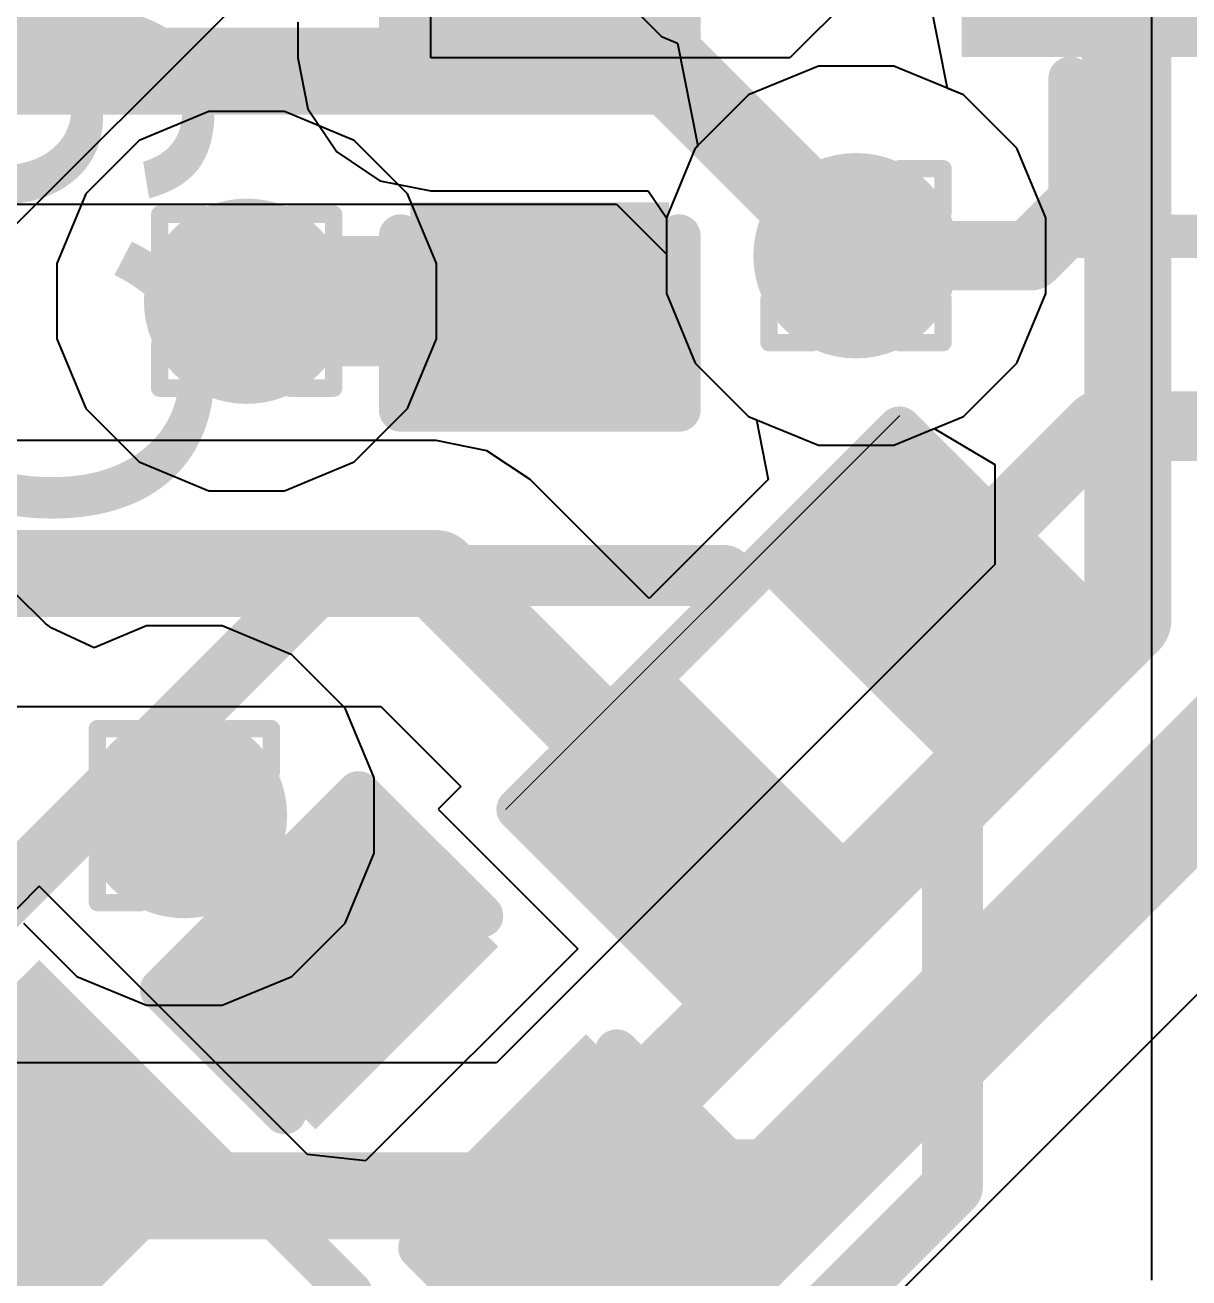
# Model space of a CAD drawing. Header units: inches. Extents: x -11 to 5379, y 0 to 5429.
# Drawn here: x 194.62 to 198.019, y 33.313 to 36.974 of the extents above; entities that cross this region are included whole.
import ezdxf

# ---------------------------------------------------------------- set-up
doc = ezdxf.new("R2010")
doc.units = ezdxf.units.IN
for name, color, linetype in [('Bottom Layer', 5, 'Continuous'), ('Drill Drawing', 1, 'Continuous'), ('GND', 16, 'Continuous'), ('PWR', 76, 'Continuous'), ('Top Layer', 1, 'Continuous'), ('Top Overlay', 2, 'Continuous'), ('Top Paste', 8, 'Continuous'), ('Top Solder', 216, 'Continuous'), ('Via Holes', 16, 'Continuous')]:
    doc.layers.add(name, color=color, linetype=linetype)
doc.styles.add('Arial', font='', dxfattribs={"height": 0.2})
doc.styles.get('Arial').set_extended_font_data('Arial')

# ---------------------------------------------------------------- blocks, each defined once
blk = doc.blocks.new('C___0402_9')
at = {"layer": 'Top Layer'}
for points in [[(-0.6985, -0.3175), (-0.6985, 0.3175), (-0.2412999999999999, 0.3175), (-0.2413, -0.3175)], [(0.2412999999999999, -0.3175), (0.2413, 0.3175), (0.6985, 0.3175), (0.6985, -0.3175)]]:
    blk.add_hatch(color=1, dxfattribs=at).paths.add_polyline_path(points)
at = {"layer": 'Top Paste'}
for points in [[(-0.6985, -0.3175), (-0.6985, 0.3175), (-0.2412999999999999, 0.3175), (-0.2413, -0.3175)], [(0.2412999999999999, -0.3175), (0.2413, 0.3175), (0.6985, 0.3175), (0.6985, -0.3175)]]:
    blk.add_hatch(color=8, dxfattribs=at).paths.add_polyline_path(points)
at = {"layer": 'Top Solder'}
for points in [[(-0.7584998799999999, -0.37749988), (-0.7584998799999999, 0.37749988), (-0.18130012, 0.37749988), (-0.18130012, -0.37749988)], [(0.18130012, -0.37749988), (0.18130012, 0.37749988), (0.7584998799999999, 0.37749988), (0.7584998799999999, -0.37749988)]]:
    blk.add_hatch(color=216, dxfattribs=at).paths.add_polyline_path(points)
at = {"layer": 'Top Overlay'}
for points in [[(-0.2794, 0.4064, 0.127, 0.127, 0), (-0.7874, 0.4064, 0.127, 0.127, 0)], [(-0.7874, 0.4064, 0.127, 0.127, 0), (-0.7874, -0.4064, 0.127, 0.127, 0)], [(0.7874, 0.4064, 0.127, 0.127, 0), (0.2794, 0.4064, 0.127, 0.127, 0)], [(0.7874, 0.4064, 0.127, 0.127, 0), (0.7874, -0.4064, 0.127, 0.127, 0)], [(-0.2794, -0.4064, 0.127, 0.127, 0), (-0.7874, -0.4064, 0.127, 0.127, 0)], [(0.7874, -0.4064, 0.127, 0.127, 0), (0.2794, -0.4064, 0.127, 0.127, 0)]]:
    blk.add_lwpolyline(points, format="xyseb", dxfattribs=at)
for points in [[(-0.8191499999999999, 0.4064, 0.0635, 0.0635, 1), (-0.7556499999999999, 0.4064, 0.0635, 0.0635, 1)], [(-0.8191499999999999, 0.4064, 0.0635, 0.0635, 1), (-0.7556499999999999, 0.4064, 0.0635, 0.0635, 1)], [(-0.31115, 0.4064, 0.0635, 0.0635, 1), (-0.24765, 0.4064, 0.0635, 0.0635, 1)], [(0.24765, 0.4064, 0.0635, 0.0635, 1), (0.31115, 0.4064, 0.0635, 0.0635, 1)], [(0.7556499999999999, 0.4064, 0.0635, 0.0635, 1), (0.8191499999999999, 0.4064, 0.0635, 0.0635, 1)], [(0.7556499999999999, 0.4064, 0.0635, 0.0635, 1), (0.8191499999999999, 0.4064, 0.0635, 0.0635, 1)], [(-0.8191499999999999, -0.4064, 0.0635, 0.0635, 1), (-0.7556499999999999, -0.4064, 0.0635, 0.0635, 1)], [(-0.8191499999999999, -0.4064, 0.0635, 0.0635, 1), (-0.7556499999999999, -0.4064, 0.0635, 0.0635, 1)], [(-0.31115, -0.4064, 0.0635, 0.0635, 1), (-0.24765, -0.4064, 0.0635, 0.0635, 1)], [(0.24765, -0.4064, 0.0635, 0.0635, 1), (0.31115, -0.4064, 0.0635, 0.0635, 1)], [(0.7556499999999999, -0.4064, 0.0635, 0.0635, 1), (0.8191499999999999, -0.4064, 0.0635, 0.0635, 1)], [(0.7556499999999999, -0.4064, 0.0635, 0.0635, 1), (0.8191499999999999, -0.4064, 0.0635, 0.0635, 1)]]:
    blk.add_lwpolyline(points, format="xyseb", close=True, dxfattribs=at)
blk = doc.blocks.new('QFN_64_EP_9_9__155')
at = {"layer": 'Top Solder'}
blk.add_hatch(color=216, dxfattribs=at).paths.add_polyline_path([(3.94840079, 3.97659987), (4.85160193, 3.97659987), (4.85160193, 3.52340037), (3.94840079, 3.52340037)])
at = {"layer": 'Top Overlay'}
for points in [[(4.535002359999999, 4.50000116, 0.127, 0.127, 0), (4.0736012, 4.50000116, 0.127, 0.127, 0)], [(4.535002359999999, 4.50000116, 0.127, 0.127, 0), (4.535002359999999, 4.0386, 0.127, 0.127, 0)]]:
    blk.add_lwpolyline(points, format="xyseb", dxfattribs=at)
for points in [[(4.503252359999999, 4.50000116, 0.0635, 0.0635, 1), (4.56675236, 4.50000116, 0.0635, 0.0635, 1)], [(4.503252359999999, 4.50000116, 0.0635, 0.0635, 1), (4.56675236, 4.50000116, 0.0635, 0.0635, 1)], [(4.503252359999999, 4.0386, 0.0635, 0.0635, 1), (4.56675236, 4.0386, 0.0635, 0.0635, 1)]]:
    blk.add_lwpolyline(points, format="xyseb", close=True, dxfattribs=at)
blk = doc.blocks.new('R___0402_254')
at = {"layer": 'Top Layer'}
for points in [[(-0.6985, -0.3175), (-0.6985, 0.3175), (-0.2412999999999999, 0.3175), (-0.2413, -0.3175)], [(0.2412999999999999, -0.3175), (0.2413, 0.3175), (0.6985, 0.3175), (0.6985, -0.3175)]]:
    blk.add_hatch(color=1, dxfattribs=at).paths.add_polyline_path(points)
at = {"layer": 'Top Paste'}
for points in [[(-0.6985, -0.3175), (-0.6985, 0.3175), (-0.2412999999999999, 0.3175), (-0.2413, -0.3175)], [(0.2412999999999999, -0.3175), (0.2413, 0.3175), (0.6985, 0.3175), (0.6985, -0.3175)]]:
    blk.add_hatch(color=8, dxfattribs=at).paths.add_polyline_path(points)
at = {"layer": 'Top Solder'}
for points in [[(-0.75350116, -0.37250116), (-0.75350116, 0.37250116), (-0.1862988399999999, 0.37250116), (-0.18629884, -0.37250116)], [(0.1862988399999999, -0.37250116), (0.18629884, 0.37250116), (0.75350116, 0.37250116), (0.75350116, -0.37250116)]]:
    blk.add_hatch(color=216, dxfattribs=at).paths.add_polyline_path(points)
at = {"layer": 'Top Overlay'}
for points in [[(-0.7874, -0.4064, 0.127, 0.127, 0), (-0.7874, 0.4064, 0.127, 0.127, 0)], [(0.7874, 0.4064, 0.127, 0.127, 0), (-0.7874, 0.4064, 0.127, 0.127, 0)], [(0.7874, -0.4064, 0.127, 0.127, 0), (0.7874, 0.4064, 0.127, 0.127, 0)], [(0.7874, -0.4064, 0.127, 0.127, 0), (-0.7874, -0.4064, 0.127, 0.127, 0)], [(0.8128, -0.4318, 0.0032258, 0.0032258, 0), (-0.8128, -0.4318, 0.0032258, 0.0032258, 0)]]:
    blk.add_lwpolyline(points, format="xyseb", dxfattribs=at)
for points in [[(-0.8191499999999999, 0.4064, 0.0635, 0.0635, 1), (-0.7556499999999999, 0.4064, 0.0635, 0.0635, 1)], [(-0.8191499999999999, 0.4064, 0.0635, 0.0635, 1), (-0.7556499999999999, 0.4064, 0.0635, 0.0635, 1)], [(0.7556499999999999, 0.4064, 0.0635, 0.0635, 1), (0.8191499999999999, 0.4064, 0.0635, 0.0635, 1)], [(0.7556499999999999, 0.4064, 0.0635, 0.0635, 1), (0.8191499999999999, 0.4064, 0.0635, 0.0635, 1)], [(-0.8191499999999999, -0.4064, 0.0635, 0.0635, 1), (-0.7556499999999999, -0.4064, 0.0635, 0.0635, 1)], [(-0.8191499999999999, -0.4064, 0.0635, 0.0635, 1), (-0.7556499999999999, -0.4064, 0.0635, 0.0635, 1)], [(0.7556499999999999, -0.4064, 0.0635, 0.0635, 1), (0.8191499999999999, -0.4064, 0.0635, 0.0635, 1)], [(0.7556499999999999, -0.4064, 0.0635, 0.0635, 1), (0.8191499999999999, -0.4064, 0.0635, 0.0635, 1)], [(-0.81360518, -0.4318, 0.0016129, 0.0016129, 1), (-0.8119948199999999, -0.4318, 0.0016129, 0.0016129, 1)], [(0.8119948199999999, -0.4318, 0.0016129, 0.0016129, 1), (0.81360518, -0.4318, 0.0016129, 0.0016129, 1)]]:
    blk.add_lwpolyline(points, format="xyseb", close=True, dxfattribs=at)
blk = doc.blocks.new('IND_0603__1608_M_______526')
at = {"layer": 'Top Layer'}
for points in [[(-1.00000054, 0.4000004699999999), (-0.40000174, 0.4000004699999999), (-0.40000174, -0.4000004699999999), (-1.00000054, -0.4000004699999999)], [(0.40000174, 0.4000004699999999), (1.00000054, 0.4000004699999999), (1.00000054, -0.4000004699999999), (0.40000174, -0.4000004699999999)]]:
    blk.add_hatch(color=1, dxfattribs=at).paths.add_polyline_path(points)
at = {"layer": 'Top Paste'}
for points in [[(-1.00000054, 0.4000004699999999), (-0.40000174, 0.4000004699999999), (-0.40000174, -0.4000004699999999), (-1.00000054, -0.4000004699999999)], [(0.40000174, 0.4000004699999999), (1.00000054, 0.4000004699999999), (1.00000054, -0.4000004699999999), (0.40000174, -0.4000004699999999)]]:
    blk.add_hatch(color=8, dxfattribs=at).paths.add_polyline_path(points)
at = {"layer": 'Top Solder'}
for points in [[(-1.10160054, 0.50160047), (-0.29840174, 0.50160047), (-0.29840174, -0.50160047), (-1.10160054, -0.50160047)], [(0.29840174, 0.50160047), (1.10160054, 0.50160047), (1.10160054, -0.50160047), (0.29840174, -0.50160047)]]:
    blk.add_hatch(color=216, dxfattribs=at).paths.add_polyline_path(points)
at = {"layer": 'Top Overlay'}
for points in [[(-0.2032, 0.4571999999999999, 0.127, 0.127, 0), (0.2286, 0.4571999999999999, 0.127, 0.127, 0)], [(-0.2032, -0.4571999999999999, 0.127, 0.127, 0), (0.2286, -0.4571999999999999, 0.127, 0.127, 0)]]:
    blk.add_lwpolyline(points, format="xyseb", dxfattribs=at)
for points in [[(-0.23495, 0.4571999999999999, 0.0635, 0.0635, 1), (-0.17145, 0.4571999999999999, 0.0635, 0.0635, 1)], [(0.19685, 0.4571999999999999, 0.0635, 0.0635, 1), (0.26035, 0.4571999999999999, 0.0635, 0.0635, 1)], [(-0.23495, -0.4571999999999999, 0.0635, 0.0635, 1), (-0.17145, -0.4571999999999999, 0.0635, 0.0635, 1)], [(0.19685, -0.4571999999999999, 0.0635, 0.0635, 1), (0.26035, -0.4571999999999999, 0.0635, 0.0635, 1)]]:
    blk.add_lwpolyline(points, format="xyseb", close=True, dxfattribs=at)
blk = doc.blocks.new('C___0402_635')
at = {"layer": 'Top Layer'}
for points in [[(-0.6985, -0.3175), (-0.6985, 0.3174999999999999), (-0.2413000000000001, 0.3175), (-0.2412999999999999, -0.3174999999999999)], [(0.2413000000000001, -0.3175), (0.2412999999999999, 0.3174999999999999), (0.6985, 0.3175), (0.6985, -0.3174999999999999)]]:
    blk.add_hatch(color=1, dxfattribs=at).paths.add_polyline_path(points)
at = {"layer": 'Top Paste'}
for points in [[(-0.6985, -0.3175), (-0.6985, 0.3174999999999999), (-0.2413000000000001, 0.3175), (-0.2412999999999999, -0.3174999999999999)], [(0.2413000000000001, -0.3175), (0.2412999999999999, 0.3174999999999999), (0.6985, 0.3175), (0.6985, -0.3174999999999999)]]:
    blk.add_hatch(color=8, dxfattribs=at).paths.add_polyline_path(points)
at = {"layer": 'Top Solder'}
for points in [[(-0.7584998799999999, -0.3774998800000001), (-0.7584998799999999, 0.3774998799999999), (-0.1813001200000001, 0.3774998800000001), (-0.1813001199999999, -0.3774998799999999)], [(0.1813001200000001, -0.3774998800000001), (0.1813001199999999, 0.3774998799999999), (0.7584998799999999, 0.3774998800000001), (0.7584998799999999, -0.3774998799999999)]]:
    blk.add_hatch(color=216, dxfattribs=at).paths.add_polyline_path(points)
at = {"layer": 'Top Overlay'}
for points in [[(-0.7874, -0.4064, 0.127, 0.127, 0), (-0.7874, 0.4064, 0.127, 0.127, 0)], [(-0.2794, 0.4064, 0.127, 0.127, 0), (-0.7874, 0.4064, 0.127, 0.127, 0)], [(0.7874, 0.4064, 0.127, 0.127, 0), (0.2794, 0.4064, 0.127, 0.127, 0)], [(0.7874, -0.4064, 0.127, 0.127, 0), (0.7874, 0.4064, 0.127, 0.127, 0)], [(-0.2794, -0.4064, 0.127, 0.127, 0), (-0.7874, -0.4064, 0.127, 0.127, 0)], [(0.7874, -0.4064, 0.127, 0.127, 0), (0.2794, -0.4064, 0.127, 0.127, 0)]]:
    blk.add_lwpolyline(points, format="xyseb", dxfattribs=at)
for points in [[(-0.8191499999999999, 0.4064, 0.0635, 0.0635, 1), (-0.7556499999999999, 0.4064, 0.0635, 0.0635, 1)], [(-0.8191499999999999, 0.4064, 0.0635, 0.0635, 1), (-0.7556499999999999, 0.4064, 0.0635, 0.0635, 1)], [(-0.31115, 0.4064, 0.0635, 0.0635, 1), (-0.24765, 0.4064, 0.0635, 0.0635, 1)], [(0.24765, 0.4064, 0.0635, 0.0635, 1), (0.31115, 0.4064, 0.0635, 0.0635, 1)], [(0.7556499999999999, 0.4064, 0.0635, 0.0635, 1), (0.8191499999999999, 0.4064, 0.0635, 0.0635, 1)], [(0.7556499999999999, 0.4064, 0.0635, 0.0635, 1), (0.8191499999999999, 0.4064, 0.0635, 0.0635, 1)], [(-0.8191499999999999, -0.4064, 0.0635, 0.0635, 1), (-0.7556499999999999, -0.4064, 0.0635, 0.0635, 1)], [(-0.8191499999999999, -0.4064, 0.0635, 0.0635, 1), (-0.7556499999999999, -0.4064, 0.0635, 0.0635, 1)], [(-0.31115, -0.4064, 0.0635, 0.0635, 1), (-0.24765, -0.4064, 0.0635, 0.0635, 1)], [(0.24765, -0.4064, 0.0635, 0.0635, 1), (0.31115, -0.4064, 0.0635, 0.0635, 1)], [(0.7556499999999999, -0.4064, 0.0635, 0.0635, 1), (0.8191499999999999, -0.4064, 0.0635, 0.0635, 1)], [(0.7556499999999999, -0.4064, 0.0635, 0.0635, 1), (0.8191499999999999, -0.4064, 0.0635, 0.0635, 1)]]:
    blk.add_lwpolyline(points, format="xyseb", close=True, dxfattribs=at)

msp = doc.modelspace()

# ---------------------------------------------------------------- hatches: boundary and pattern name
at = {"layer": 'Bottom Layer'}
h = msp.add_hatch(color=5, dxfattribs=at)
edge = h.paths.add_edge_path()
edge.add_arc((197.04652996, 36.30022966), 0.2999994, 0, 360)
h = msp.add_hatch(color=5, dxfattribs=at)
edge = h.paths.add_edge_path()
edge.add_arc((195.2667799, 36.16716667999999), 0.2999994, 0, 360)
h = msp.add_hatch(color=5, dxfattribs=at)
edge = h.paths.add_edge_path()
edge.add_arc((195.0848651, 34.66435536), 0.2999994, 0, 360)
at = {"layer": 'GND'}
h = msp.add_hatch(color=16, dxfattribs=at)
edge = h.paths.add_edge_path()
edge.add_arc((197.04652996, 36.30022966), 0.2999994, 0, 360)
h = msp.add_hatch(color=16, dxfattribs=at)
edge = h.paths.add_edge_path()
edge.add_arc((195.2667799, 36.16716667999999), 0.2999994, 0, 360)
h = msp.add_hatch(color=16, dxfattribs=at)
edge = h.paths.add_edge_path()
edge.add_arc((195.0848651, 34.66435536), 0.2999994, 0, 360)
at = {"layer": 'PWR'}
h = msp.add_hatch(color=76, dxfattribs=at)
edge = h.paths.add_edge_path()
edge.add_arc((197.04652996, 36.30022966), 0.2999994, 0, 360)
h = msp.add_hatch(color=76, dxfattribs=at)
edge = h.paths.add_edge_path()
edge.add_arc((195.2667799, 36.16716667999999), 0.2999994, 0, 360)
h = msp.add_hatch(color=76, dxfattribs=at)
edge = h.paths.add_edge_path()
edge.add_arc((195.0848651, 34.66435536), 0.2999994, 0, 360)
at = {"layer": 'Top Layer'}
h = msp.add_hatch(color=1, dxfattribs=at)
edge = h.paths.add_edge_path()
edge.add_arc((197.04652996, 36.30022966), 0.2999994, 0, 360)
h = msp.add_hatch(color=1, dxfattribs=at)
edge = h.paths.add_edge_path()
edge.add_arc((195.2667799, 36.16716667999999), 0.2999994, 0, 360)
h = msp.add_hatch(color=1, dxfattribs=at)
edge = h.paths.add_edge_path()
edge.add_arc((195.0848651, 34.66435536), 0.2999994, 0, 360)
at = {"layer": 'Via Holes'}
h = msp.add_hatch(color=7, dxfattribs=at)
edge = h.paths.add_edge_path()
edge.add_arc((197.04652996, 36.30022966), 0.1499997, 0, 360)
h = msp.add_hatch(color=7, dxfattribs=at)
edge = h.paths.add_edge_path()
edge.add_arc((195.2667799, 36.16716667999999), 0.1499997, 0, 360)
h = msp.add_hatch(color=7, dxfattribs=at)
edge = h.paths.add_edge_path()
edge.add_arc((195.0848651, 34.66435536), 0.1499997, 0, 360)

# ---------------------------------------------------------------- linework, layer by layer
at = {"layer": 'Bottom Layer'}
for p, q in [((188.9902113, 36.4508288), (196.3465593, 36.4508288)), ((196.3465593, 36.4508288), (196.49253056, 36.30485754)), ((196.49253056, 36.30485754), (196.49253056, 36.19003176)), ((196.49253056, 36.19003176), (196.57687126, 35.9864152)), ((196.57687126, 35.9864152), (196.7327155, 35.83057096)), ((196.7327155, 35.83057096), (196.93633206, 35.74623026)), ((197.15672786, 35.74623026), (197.2743324, 35.79494492)), ((197.2743324, 35.79494492), (197.45213494, 35.69005308)), ((196.93633206, 35.74623026), (197.15672786, 35.74623026)), ((197.45213494, 35.69005308), (197.45213494, 35.39759239999999)), ((197.45213494, 35.39759239999999), (195.9964076, 33.94186506)), ((196.6646054, 32.76371654), (198.75217044, 34.85128158)), ((195.9964076, 33.94186506), (176.34184696, 33.94186506))]:
    msp.add_line(p, q, dxfattribs=at)
for points in [[(197.8406, 35.23668594, 0.254, 0.254, 0), (197.8406, 43.81374015999999, 0.254, 0.254, 0)], [(187.33429386, 36.83929386, 0.254, 0.254, 0), (196.50746576, 36.83929386, 0.254, 0.254, 0)], [(196.50746576, 36.83929386, 0.254, 0.254, 0), (197.04652996, 36.30022966, 0.254, 0.254, 0)], [(196.15731406, 33.5534, 0.254, 0.254, 0), (197.8406, 35.23668594, 0.254, 0.254, 0)], [(196.38991964, 33.0384023, 0.254, 0.254, 0), (198.47748468, 35.12596734, 0.254, 0.254, 0)], [(176.0074585, 33.5534, 0.254, 0.254, 0), (196.15731406, 33.5534, 0.254, 0.254, 0)]]:
    msp.add_lwpolyline(points, format="xyseb", dxfattribs=at)
for points in [[(196.44396576, 36.83929386, 0.127, 0.127, 1), (196.57096576, 36.83929386, 0.127, 0.127, 1)], [(196.44396576, 36.83929386, 0.127, 0.127, 1), (196.57096576, 36.83929386, 0.127, 0.127, 1)], [(196.98302996, 36.30022966, 0.127, 0.127, 1), (197.11002996, 36.30022966, 0.127, 0.127, 1)], [(197.7771, 35.23668594, 0.127, 0.127, 1), (197.9041, 35.23668594, 0.127, 0.127, 1)], [(197.7771, 35.23668594, 0.127, 0.127, 1), (197.9041, 35.23668594, 0.127, 0.127, 1)], [(196.09381406, 33.5534, 0.127, 0.127, 1), (196.22081406, 33.5534, 0.127, 0.127, 1)], [(196.09381406, 33.5534, 0.127, 0.127, 1), (196.22081406, 33.5534, 0.127, 0.127, 1)]]:
    msp.add_lwpolyline(points, format="xyseb", close=True, dxfattribs=at)
at = {"layer": 'Drill Drawing'}
for points in [[(196.79252996, 36.42722966, 0.0508, 0.0508, 0), (196.79252996, 36.55422966, 0.0508, 0.0508, 0)], [(196.79252996, 36.55422966, 0.0508, 0.0508, 0), (196.91952996, 36.55422966, 0.0508, 0.0508, 0)], [(196.91952996, 36.55422966, 0.0508, 0.0508, 0), (197.04652996, 36.42722966, 0.0508, 0.0508, 0)], [(197.04652996, 36.42722966, 0.0508, 0.0508, 0), (197.17352996, 36.55422966, 0.0508, 0.0508, 0)], [(197.17352996, 36.55422966, 0.0508, 0.0508, 0), (197.30052996, 36.55422966, 0.0508, 0.0508, 0)], [(197.30052996, 36.42722966, 0.0508, 0.0508, 0), (197.30052996, 36.55422966, 0.0508, 0.0508, 0)], [(195.0127799, 36.29416668, 0.0508, 0.0508, 0), (195.0127799, 36.42116668, 0.0508, 0.0508, 0)], [(195.0127799, 36.42116668, 0.0508, 0.0508, 0), (195.1397799, 36.42116668, 0.0508, 0.0508, 0)], [(195.1397799, 36.42116668, 0.0508, 0.0508, 0), (195.2667799, 36.29416668, 0.0508, 0.0508, 0)], [(195.2667799, 36.29416668, 0.0508, 0.0508, 0), (195.3937799, 36.42116668, 0.0508, 0.0508, 0)], [(195.3937799, 36.42116668, 0.0508, 0.0508, 0), (195.5207799, 36.42116668, 0.0508, 0.0508, 0)], [(195.5207799, 36.29416668, 0.0508, 0.0508, 0), (195.5207799, 36.42116668, 0.0508, 0.0508, 0)], [(196.79252996, 36.42722966, 0.0508, 0.0508, 0), (196.91952996, 36.30022966, 0.0508, 0.0508, 0)], [(197.17352996, 36.30022966, 0.0508, 0.0508, 0), (197.30052996, 36.42722966, 0.0508, 0.0508, 0)], [(195.0127799, 36.29416668, 0.0508, 0.0508, 0), (195.1397799, 36.16716667999999, 0.0508, 0.0508, 0)], [(195.3937799, 36.16716667999999, 0.0508, 0.0508, 0), (195.5207799, 36.29416668, 0.0508, 0.0508, 0)], [(196.79252996, 36.17322966, 0.0508, 0.0508, 0), (196.91952996, 36.30022966, 0.0508, 0.0508, 0)], [(197.17352996, 36.30022966, 0.0508, 0.0508, 0), (197.30052996, 36.17322966, 0.0508, 0.0508, 0)], [(195.0127799, 36.04016668, 0.0508, 0.0508, 0), (195.1397799, 36.16716667999999, 0.0508, 0.0508, 0)], [(195.3937799, 36.16716667999999, 0.0508, 0.0508, 0), (195.5207799, 36.04016668, 0.0508, 0.0508, 0)], [(196.79252996, 36.04622965999999, 0.0508, 0.0508, 0), (196.79252996, 36.17322966, 0.0508, 0.0508, 0)], [(196.91952996, 36.04622965999999, 0.0508, 0.0508, 0), (197.04652996, 36.17322966, 0.0508, 0.0508, 0)], [(197.04652996, 36.17322966, 0.0508, 0.0508, 0), (197.17352996, 36.04622965999999, 0.0508, 0.0508, 0)], [(197.30052996, 36.04622965999999, 0.0508, 0.0508, 0), (197.30052996, 36.17322966, 0.0508, 0.0508, 0)], [(195.0127799, 35.91316668, 0.0508, 0.0508, 0), (195.0127799, 36.04016668, 0.0508, 0.0508, 0)], [(195.1397799, 35.91316668, 0.0508, 0.0508, 0), (195.2667799, 36.04016668, 0.0508, 0.0508, 0)], [(195.2667799, 36.04016668, 0.0508, 0.0508, 0), (195.3937799, 35.91316668, 0.0508, 0.0508, 0)], [(195.5207799, 35.91316668, 0.0508, 0.0508, 0), (195.5207799, 36.04016668, 0.0508, 0.0508, 0)], [(196.79252996, 36.04622965999999, 0.0508, 0.0508, 0), (196.91952996, 36.04622965999999, 0.0508, 0.0508, 0)], [(197.17352996, 36.04622965999999, 0.0508, 0.0508, 0), (197.30052996, 36.04622965999999, 0.0508, 0.0508, 0)], [(195.0127799, 35.91316668, 0.0508, 0.0508, 0), (195.1397799, 35.91316668, 0.0508, 0.0508, 0)], [(195.3937799, 35.91316668, 0.0508, 0.0508, 0), (195.5207799, 35.91316668, 0.0508, 0.0508, 0)], [(194.8308651, 34.79135536, 0.0508, 0.0508, 0), (194.8308651, 34.91835536, 0.0508, 0.0508, 0)], [(194.8308651, 34.91835536, 0.0508, 0.0508, 0), (194.9578651, 34.91835536, 0.0508, 0.0508, 0)], [(194.9578651, 34.91835536, 0.0508, 0.0508, 0), (195.0848651, 34.79135536, 0.0508, 0.0508, 0)], [(195.0848651, 34.79135536, 0.0508, 0.0508, 0), (195.2118651, 34.91835536, 0.0508, 0.0508, 0)], [(195.2118651, 34.91835536, 0.0508, 0.0508, 0), (195.3388651, 34.91835536, 0.0508, 0.0508, 0)], [(195.3388651, 34.79135536, 0.0508, 0.0508, 0), (195.3388651, 34.91835536, 0.0508, 0.0508, 0)], [(194.8308651, 34.79135536, 0.0508, 0.0508, 0), (194.9578651, 34.66435536, 0.0508, 0.0508, 0)], [(195.2118651, 34.66435536, 0.0508, 0.0508, 0), (195.3388651, 34.79135536, 0.0508, 0.0508, 0)], [(194.8308651, 34.53735535999999, 0.0508, 0.0508, 0), (194.9578651, 34.66435536, 0.0508, 0.0508, 0)], [(195.2118651, 34.66435536, 0.0508, 0.0508, 0), (195.3388651, 34.53735535999999, 0.0508, 0.0508, 0)], [(194.8308651, 34.41035536, 0.0508, 0.0508, 0), (194.8308651, 34.53735535999999, 0.0508, 0.0508, 0)], [(194.9578651, 34.41035536, 0.0508, 0.0508, 0), (195.0848651, 34.53735535999999, 0.0508, 0.0508, 0)], [(195.0848651, 34.53735535999999, 0.0508, 0.0508, 0), (195.2118651, 34.41035536, 0.0508, 0.0508, 0)], [(195.3388651, 34.41035536, 0.0508, 0.0508, 0), (195.3388651, 34.53735535999999, 0.0508, 0.0508, 0)], [(194.8308651, 34.41035536, 0.0508, 0.0508, 0), (194.9578651, 34.41035536, 0.0508, 0.0508, 0)], [(195.2118651, 34.41035536, 0.0508, 0.0508, 0), (195.3388651, 34.41035536, 0.0508, 0.0508, 0)]]:
    msp.add_lwpolyline(points, format="xyseb", dxfattribs=at)
for points in [[(196.77982996, 36.55422966, 0.0254, 0.0254, 1), (196.80522996, 36.55422966, 0.0254, 0.0254, 1)], [(196.77982996, 36.55422966, 0.0254, 0.0254, 1), (196.80522996, 36.55422966, 0.0254, 0.0254, 1)], [(196.90682996, 36.55422966, 0.0254, 0.0254, 1), (196.93222996, 36.55422966, 0.0254, 0.0254, 1)], [(196.90682996, 36.55422966, 0.0254, 0.0254, 1), (196.93222996, 36.55422966, 0.0254, 0.0254, 1)], [(197.16082996, 36.55422966, 0.0254, 0.0254, 1), (197.18622996, 36.55422966, 0.0254, 0.0254, 1)], [(197.16082996, 36.55422966, 0.0254, 0.0254, 1), (197.18622996, 36.55422966, 0.0254, 0.0254, 1)], [(197.28782996, 36.55422966, 0.0254, 0.0254, 1), (197.31322996, 36.55422966, 0.0254, 0.0254, 1)], [(197.28782996, 36.55422966, 0.0254, 0.0254, 1), (197.31322996, 36.55422966, 0.0254, 0.0254, 1)], [(195.0000799, 36.42116668, 0.0254, 0.0254, 1), (195.0254799, 36.42116668, 0.0254, 0.0254, 1)], [(195.0000799, 36.42116668, 0.0254, 0.0254, 1), (195.0254799, 36.42116668, 0.0254, 0.0254, 1)], [(195.1270799, 36.42116668, 0.0254, 0.0254, 1), (195.1524799, 36.42116668, 0.0254, 0.0254, 1)], [(195.1270799, 36.42116668, 0.0254, 0.0254, 1), (195.1524799, 36.42116668, 0.0254, 0.0254, 1)], [(195.3810799, 36.42116668, 0.0254, 0.0254, 1), (195.4064799, 36.42116668, 0.0254, 0.0254, 1)], [(195.3810799, 36.42116668, 0.0254, 0.0254, 1), (195.4064799, 36.42116668, 0.0254, 0.0254, 1)], [(195.5080799, 36.42116668, 0.0254, 0.0254, 1), (195.5334799, 36.42116668, 0.0254, 0.0254, 1)], [(195.5080799, 36.42116668, 0.0254, 0.0254, 1), (195.5334799, 36.42116668, 0.0254, 0.0254, 1)], [(196.77982996, 36.42722966, 0.0254, 0.0254, 1), (196.80522996, 36.42722966, 0.0254, 0.0254, 1)], [(196.77982996, 36.42722966, 0.0254, 0.0254, 1), (196.80522996, 36.42722966, 0.0254, 0.0254, 1)], [(197.03382996, 36.42722966, 0.0254, 0.0254, 1), (197.05922996, 36.42722966, 0.0254, 0.0254, 1)], [(197.03382996, 36.42722966, 0.0254, 0.0254, 1), (197.05922996, 36.42722966, 0.0254, 0.0254, 1)], [(197.28782996, 36.42722966, 0.0254, 0.0254, 1), (197.31322996, 36.42722966, 0.0254, 0.0254, 1)], [(197.28782996, 36.42722966, 0.0254, 0.0254, 1), (197.31322996, 36.42722966, 0.0254, 0.0254, 1)], [(195.0000799, 36.29416668, 0.0254, 0.0254, 1), (195.0254799, 36.29416668, 0.0254, 0.0254, 1)], [(195.0000799, 36.29416668, 0.0254, 0.0254, 1), (195.0254799, 36.29416668, 0.0254, 0.0254, 1)], [(195.2540799, 36.29416668, 0.0254, 0.0254, 1), (195.2794799, 36.29416668, 0.0254, 0.0254, 1)], [(195.2540799, 36.29416668, 0.0254, 0.0254, 1), (195.2794799, 36.29416668, 0.0254, 0.0254, 1)], [(195.5080799, 36.29416668, 0.0254, 0.0254, 1), (195.5334799, 36.29416668, 0.0254, 0.0254, 1)], [(195.5080799, 36.29416668, 0.0254, 0.0254, 1), (195.5334799, 36.29416668, 0.0254, 0.0254, 1)], [(196.90682996, 36.30022966, 0.0254, 0.0254, 1), (196.93222996, 36.30022966, 0.0254, 0.0254, 1)], [(196.90682996, 36.30022966, 0.0254, 0.0254, 1), (196.93222996, 36.30022966, 0.0254, 0.0254, 1)], [(197.16082996, 36.30022966, 0.0254, 0.0254, 1), (197.18622996, 36.30022966, 0.0254, 0.0254, 1)], [(197.16082996, 36.30022966, 0.0254, 0.0254, 1), (197.18622996, 36.30022966, 0.0254, 0.0254, 1)], [(195.1270799, 36.16716667999999, 0.0254, 0.0254, 1), (195.1524799, 36.16716667999999, 0.0254, 0.0254, 1)], [(195.1270799, 36.16716667999999, 0.0254, 0.0254, 1), (195.1524799, 36.16716667999999, 0.0254, 0.0254, 1)], [(195.3810799, 36.16716667999999, 0.0254, 0.0254, 1), (195.4064799, 36.16716667999999, 0.0254, 0.0254, 1)], [(195.3810799, 36.16716667999999, 0.0254, 0.0254, 1), (195.4064799, 36.16716667999999, 0.0254, 0.0254, 1)], [(196.77982996, 36.17322966, 0.0254, 0.0254, 1), (196.80522996, 36.17322966, 0.0254, 0.0254, 1)], [(196.77982996, 36.17322966, 0.0254, 0.0254, 1), (196.80522996, 36.17322966, 0.0254, 0.0254, 1)], [(197.03382996, 36.17322966, 0.0254, 0.0254, 1), (197.05922996, 36.17322966, 0.0254, 0.0254, 1)], [(197.03382996, 36.17322966, 0.0254, 0.0254, 1), (197.05922996, 36.17322966, 0.0254, 0.0254, 1)], [(197.28782996, 36.17322966, 0.0254, 0.0254, 1), (197.31322996, 36.17322966, 0.0254, 0.0254, 1)], [(197.28782996, 36.17322966, 0.0254, 0.0254, 1), (197.31322996, 36.17322966, 0.0254, 0.0254, 1)], [(195.0000799, 36.04016668, 0.0254, 0.0254, 1), (195.0254799, 36.04016668, 0.0254, 0.0254, 1)], [(195.0000799, 36.04016668, 0.0254, 0.0254, 1), (195.0254799, 36.04016668, 0.0254, 0.0254, 1)], [(195.2540799, 36.04016668, 0.0254, 0.0254, 1), (195.2794799, 36.04016668, 0.0254, 0.0254, 1)], [(195.2540799, 36.04016668, 0.0254, 0.0254, 1), (195.2794799, 36.04016668, 0.0254, 0.0254, 1)], [(195.5080799, 36.04016668, 0.0254, 0.0254, 1), (195.5334799, 36.04016668, 0.0254, 0.0254, 1)], [(195.5080799, 36.04016668, 0.0254, 0.0254, 1), (195.5334799, 36.04016668, 0.0254, 0.0254, 1)], [(196.77982996, 36.04622965999999, 0.0254, 0.0254, 1), (196.80522996, 36.04622965999999, 0.0254, 0.0254, 1)], [(196.77982996, 36.04622965999999, 0.0254, 0.0254, 1), (196.80522996, 36.04622965999999, 0.0254, 0.0254, 1)], [(196.90682996, 36.04622965999999, 0.0254, 0.0254, 1), (196.93222996, 36.04622965999999, 0.0254, 0.0254, 1)], [(196.90682996, 36.04622965999999, 0.0254, 0.0254, 1), (196.93222996, 36.04622965999999, 0.0254, 0.0254, 1)], [(197.16082996, 36.04622965999999, 0.0254, 0.0254, 1), (197.18622996, 36.04622965999999, 0.0254, 0.0254, 1)], [(197.16082996, 36.04622965999999, 0.0254, 0.0254, 1), (197.18622996, 36.04622965999999, 0.0254, 0.0254, 1)], [(197.28782996, 36.04622965999999, 0.0254, 0.0254, 1), (197.31322996, 36.04622965999999, 0.0254, 0.0254, 1)], [(197.28782996, 36.04622965999999, 0.0254, 0.0254, 1), (197.31322996, 36.04622965999999, 0.0254, 0.0254, 1)], [(195.0000799, 35.91316668, 0.0254, 0.0254, 1), (195.0254799, 35.91316668, 0.0254, 0.0254, 1)], [(195.0000799, 35.91316668, 0.0254, 0.0254, 1), (195.0254799, 35.91316668, 0.0254, 0.0254, 1)], [(195.1270799, 35.91316668, 0.0254, 0.0254, 1), (195.1524799, 35.91316668, 0.0254, 0.0254, 1)], [(195.1270799, 35.91316668, 0.0254, 0.0254, 1), (195.1524799, 35.91316668, 0.0254, 0.0254, 1)], [(195.3810799, 35.91316668, 0.0254, 0.0254, 1), (195.4064799, 35.91316668, 0.0254, 0.0254, 1)], [(195.3810799, 35.91316668, 0.0254, 0.0254, 1), (195.4064799, 35.91316668, 0.0254, 0.0254, 1)], [(195.5080799, 35.91316668, 0.0254, 0.0254, 1), (195.5334799, 35.91316668, 0.0254, 0.0254, 1)], [(195.5080799, 35.91316668, 0.0254, 0.0254, 1), (195.5334799, 35.91316668, 0.0254, 0.0254, 1)], [(194.8181651, 34.91835536, 0.0254, 0.0254, 1), (194.8435651, 34.91835536, 0.0254, 0.0254, 1)], [(194.8181651, 34.91835536, 0.0254, 0.0254, 1), (194.8435651, 34.91835536, 0.0254, 0.0254, 1)], [(194.9451651, 34.91835536, 0.0254, 0.0254, 1), (194.9705651, 34.91835536, 0.0254, 0.0254, 1)], [(194.9451651, 34.91835536, 0.0254, 0.0254, 1), (194.9705651, 34.91835536, 0.0254, 0.0254, 1)], [(195.1991651, 34.91835536, 0.0254, 0.0254, 1), (195.2245651, 34.91835536, 0.0254, 0.0254, 1)], [(195.1991651, 34.91835536, 0.0254, 0.0254, 1), (195.2245651, 34.91835536, 0.0254, 0.0254, 1)], [(195.3261651, 34.91835536, 0.0254, 0.0254, 1), (195.3515651, 34.91835536, 0.0254, 0.0254, 1)], [(195.3261651, 34.91835536, 0.0254, 0.0254, 1), (195.3515651, 34.91835536, 0.0254, 0.0254, 1)], [(194.8181651, 34.79135536, 0.0254, 0.0254, 1), (194.8435651, 34.79135536, 0.0254, 0.0254, 1)], [(194.8181651, 34.79135536, 0.0254, 0.0254, 1), (194.8435651, 34.79135536, 0.0254, 0.0254, 1)], [(195.0721651, 34.79135536, 0.0254, 0.0254, 1), (195.0975651, 34.79135536, 0.0254, 0.0254, 1)], [(195.0721651, 34.79135536, 0.0254, 0.0254, 1), (195.0975651, 34.79135536, 0.0254, 0.0254, 1)], [(195.3261651, 34.79135536, 0.0254, 0.0254, 1), (195.3515651, 34.79135536, 0.0254, 0.0254, 1)], [(195.3261651, 34.79135536, 0.0254, 0.0254, 1), (195.3515651, 34.79135536, 0.0254, 0.0254, 1)], [(194.9451651, 34.66435536, 0.0254, 0.0254, 1), (194.9705651, 34.66435536, 0.0254, 0.0254, 1)], [(194.9451651, 34.66435536, 0.0254, 0.0254, 1), (194.9705651, 34.66435536, 0.0254, 0.0254, 1)], [(195.1991651, 34.66435536, 0.0254, 0.0254, 1), (195.2245651, 34.66435536, 0.0254, 0.0254, 1)], [(195.1991651, 34.66435536, 0.0254, 0.0254, 1), (195.2245651, 34.66435536, 0.0254, 0.0254, 1)], [(194.8181651, 34.53735535999999, 0.0254, 0.0254, 1), (194.8435651, 34.53735535999999, 0.0254, 0.0254, 1)], [(194.8181651, 34.53735535999999, 0.0254, 0.0254, 1), (194.8435651, 34.53735535999999, 0.0254, 0.0254, 1)], [(195.0721651, 34.53735535999999, 0.0254, 0.0254, 1), (195.0975651, 34.53735535999999, 0.0254, 0.0254, 1)], [(195.0721651, 34.53735535999999, 0.0254, 0.0254, 1), (195.0975651, 34.53735535999999, 0.0254, 0.0254, 1)], [(195.3261651, 34.53735535999999, 0.0254, 0.0254, 1), (195.3515651, 34.53735535999999, 0.0254, 0.0254, 1)], [(195.3261651, 34.53735535999999, 0.0254, 0.0254, 1), (195.3515651, 34.53735535999999, 0.0254, 0.0254, 1)], [(194.8181651, 34.41035536, 0.0254, 0.0254, 1), (194.8435651, 34.41035536, 0.0254, 0.0254, 1)], [(194.8181651, 34.41035536, 0.0254, 0.0254, 1), (194.8435651, 34.41035536, 0.0254, 0.0254, 1)], [(194.9451651, 34.41035536, 0.0254, 0.0254, 1), (194.9705651, 34.41035536, 0.0254, 0.0254, 1)], [(194.9451651, 34.41035536, 0.0254, 0.0254, 1), (194.9705651, 34.41035536, 0.0254, 0.0254, 1)], [(195.1991651, 34.41035536, 0.0254, 0.0254, 1), (195.2245651, 34.41035536, 0.0254, 0.0254, 1)], [(195.1991651, 34.41035536, 0.0254, 0.0254, 1), (195.2245651, 34.41035536, 0.0254, 0.0254, 1)], [(195.3261651, 34.41035536, 0.0254, 0.0254, 1), (195.3515651, 34.41035536, 0.0254, 0.0254, 1)], [(195.3261651, 34.41035536, 0.0254, 0.0254, 1), (195.3515651, 34.41035536, 0.0254, 0.0254, 1)]]:
    msp.add_lwpolyline(points, format="xyseb", close=True, dxfattribs=at)
at = {"layer": 'GND'}
for p, q in [((196.32245724, 37.09614374), (196.47830148, 36.9402995)), ((197.31394878, 36.789106), (197.25435276, 37.08872185999999)), ((196.47830148, 36.9402995), (196.52469712, 36.92108186)), ((196.52469712, 36.92108186), (196.58429314, 36.621466)), ((197.36034442, 36.76988836), (197.31394878, 36.789106)), ((197.51618866, 36.61404412), (197.36034442, 36.76988836)), ((196.57687126, 36.61404412), (196.49253056, 36.41042756)), ((196.58429314, 36.621466), (196.57687126, 36.61404412)), ((197.60052936, 36.41042756), (197.51618866, 36.61404412)), ((196.49253056, 36.41042756), (196.49253056, 36.19003176)), ((197.60052936, 36.19003176), (197.60052936, 36.41042756)), ((196.49253056, 36.19003176), (196.57687126, 35.9864152)), ((197.51618866, 35.9864152), (197.60052936, 36.19003176)), ((196.57687126, 35.9864152), (196.7327155, 35.83057096)), ((197.36034442, 35.83057096), (197.51618866, 35.9864152)), ((196.7327155, 35.83057096), (196.93633206, 35.74623026)), ((197.15672786, 35.74623026), (197.36034442, 35.83057096)), ((196.93633206, 35.74623026), (197.15672786, 35.74623026))]:
    msp.add_line(p, q, dxfattribs=at)
at = {"layer": 'PWR'}
for p, q in [((197.90933494, 38.25987522), (197.90933494, 34.64789616)), ((196.93633206, 36.85422906), (196.7327155, 36.76988836)), ((197.15672786, 36.85422906), (196.93633206, 36.85422906)), ((197.36034442, 36.76988836), (197.15672786, 36.85422906)), ((196.7327155, 36.76988836), (196.57687126, 36.61404412)), ((197.51618866, 36.61404412), (197.36034442, 36.76988836)), ((195.156582, 36.72116608), (194.95296544, 36.63682538)), ((195.3769778, 36.72116608), (195.156582, 36.72116608)), ((195.58059436, 36.63682538), (195.3769778, 36.72116608)), ((194.95296544, 36.63682538), (194.7971212, 36.48098114)), ((195.7364386, 36.48098114), (195.58059436, 36.63682538)), ((196.57687126, 36.61404412), (196.49253056, 36.41042756)), ((197.60052936, 36.41042756), (197.51618866, 36.61404412)), ((194.7971212, 36.48098114), (194.7127805, 36.27736458)), ((195.8207793, 36.27736458), (195.7364386, 36.48098114)), ((196.49253056, 36.41042756), (196.49253056, 36.19003176)), ((197.60052936, 36.19003176), (197.60052936, 36.41042756)), ((194.7127805, 36.27736458), (194.7127805, 36.05696878)), ((195.8207793, 36.05696878), (195.8207793, 36.27736458)), ((196.49253056, 36.19003176), (196.57687126, 35.9864152)), ((197.51618866, 35.9864152), (197.60052936, 36.19003176)), ((194.7127805, 36.05696878), (194.7971212, 35.85335222)), ((195.7364386, 35.85335222), (195.8207793, 36.05696878)), ((196.57687126, 35.9864152), (196.7327155, 35.83057096)), ((197.36034442, 35.83057096), (197.51618866, 35.9864152)), ((194.7971212, 35.85335222), (194.95296544, 35.69750798)), ((195.58059436, 35.69750798), (195.7364386, 35.85335222)), ((196.7327155, 35.83057096), (196.93633206, 35.74623026)), ((197.15672786, 35.74623026), (197.36034442, 35.83057096)), ((196.93633206, 35.74623026), (197.15672786, 35.74623026)), ((194.95296544, 35.69750798), (195.156582, 35.61316728)), ((195.3769778, 35.61316728), (195.58059436, 35.69750798)), ((195.156582, 35.61316728), (195.3769778, 35.61316728)), ((194.68002466, 35.22442282), (194.59083256, 35.31300786)), ((194.69829742, 35.21187775999999), (194.68002466, 35.22442282)), ((194.9746672, 35.21835476), (194.82166522, 35.15497922)), ((195.195063, 35.21835476), (194.9746672, 35.21835476)), ((195.39867956, 35.13401406), (195.195063, 35.21835476)), ((194.82166522, 35.15497922), (194.69829742, 35.21187775999999)), ((195.5545238, 34.97816982), (195.39867956, 35.13401406)), ((195.6388645, 34.77455326), (195.5545238, 34.97816982)), ((195.6388645, 34.55415746), (195.6388645, 34.77455326)), ((197.90933494, 34.64789616), (197.90933494, 33.30686252)), ((195.5545238, 34.3505409), (195.6388645, 34.55415746)), ((194.6152064, 34.3505409), (194.77105064, 34.19469666)), ((195.39867956, 34.19469666), (195.5545238, 34.3505409)), ((194.77105064, 34.19469666), (194.9746672, 34.11035596)), ((195.195063, 34.11035596), (195.39867956, 34.19469666)), ((194.9746672, 34.11035596), (195.195063, 34.11035596))]:
    msp.add_line(p, q, dxfattribs=at)
at = {"layer": 'Top Layer'}
for p, q in [((195.8046503, 36.87836668), (195.8046503, 37.60372718)), ((197.20270948, 37.22796719999999), (196.85310896, 36.87836668)), ((194.26863864, 36.06771552), (195.25191836, 37.05099524)), ((195.41618524, 36.98295372), (195.41618524, 36.87836668)), ((195.41618524, 36.87836668), (195.44575592, 36.7297081)), ((196.85310896, 36.87836668), (195.8046503, 36.87836668)), ((195.44575592, 36.7297081), (195.52996454, 36.60368092)), ((195.52996454, 36.60368092), (195.65599172, 36.5194723)), ((195.65599172, 36.5194723), (195.8046503, 36.48990162)), ((195.8046503, 36.48990162), (196.43942678, 36.48990162)), ((196.43942678, 36.48990162), (196.49253056, 36.41042502)), ((196.49253056, 36.41042502), (196.49253056, 36.19003176)), ((196.49253056, 36.19003176), (196.57687126, 35.9864152)), ((196.57687126, 35.9864152), (196.7327155, 35.83057096)), ((196.7327155, 35.83057096), (196.75543072, 35.82116026)), ((196.75543072, 35.82116026), (196.7901195, 35.64677656)), ((195.81979632, 35.76010119999999), (194.43184126, 35.76010119999999)), ((195.9684549, 35.73053051999999), (195.81979632, 35.76010119999999)), ((196.09448208, 35.6463219), (195.9684549, 35.73053051999999)), ((196.44207346, 35.29873052), (196.09448208, 35.6463219)), ((196.7901195, 35.64677656), (196.44207346, 35.29873052)), ((194.43184126, 34.98317108), (195.65888986, 34.98317108)), ((195.65888986, 34.98317108), (195.89270194, 34.749359)), ((195.89270194, 34.749359), (195.8261387, 34.68279576)), ((195.8261387, 34.68279576), (196.23356232, 34.27537214)), ((194.66060128, 34.45787622), (193.735706, 33.53298093999999)), ((195.41260892, 33.70586858), (194.66060128, 34.45787622)), ((196.23356232, 34.27537214), (195.61429508, 33.6561049)), ((195.44407444, 33.6744056), (195.41260892, 33.70586858)), ((195.61429508, 33.6561049), (195.44407444, 33.6744056))]:
    msp.add_line(p, q, dxfattribs=at)
for points in [[(191.33232244, 33.64414658, 0.2032, 0.2032, 0), (195.79514308, 38.10696722, 0.2032, 0.2032, 0)], [(197.80670878, 36.55188016, 0.2032, 0.2032, 0), (197.80670878, 37.10696668, 0.2032, 0.2032, 0)], [(197.55505828, 36.30022966, 0.2032, 0.2032, 0), (197.80670878, 36.55188016, 0.2032, 0.2032, 0)], [(197.04652996, 36.30022966, 0.2032, 0.2032, 0), (197.55505828, 36.30022966, 0.2032, 0.2032, 0)], [(195.2667799, 36.16716667999999, 0.3809999999999999, 0.3809999999999999, 0), (196.1227091, 36.16716667999999, 0.3809999999999999, 0.3809999999999999, 0)], [(197.2360419, 35.2844735, 0.2032, 0.2032, 0), (197.75387678, 35.80230838, 0.2032, 0.2032, 0)], [(197.75387678, 35.80230838, 0.2032, 0.2032, 0), (198.7853784, 35.80230838, 0.2032, 0.2032, 0)], [(194.03683316, 35.37163614, 0.254, 0.254, 0), (195.81979632, 35.37163614, 0.254, 0.254, 0)], [(195.81979632, 35.37163614, 0.254, 0.254, 0), (196.57149916, 34.6199333, 0.254, 0.254, 0)], [(196.79011188, 33.61712606, 0.2032, 0.2032, 0), (198.45745678, 35.28447096, 0.2032, 0.2032, 0)], [(197.23603936, 35.2844735, 0.2032, 0.2032, 0), (197.2360419, 35.2844735, 0.2032, 0.2032, 0)], [(195.0848651, 34.66435536, 0.254, 0.254, 0), (195.53041412, 34.21880634, 0.254, 0.254, 0)], [(193.30684986, 32.32065164, 0.254, 0.254, 0), (194.58989022, 33.603692, 0.254, 0.254, 0)], [(196.19495432, 33.55426614, 0.2032, 0.2032, 0), (196.25781424, 33.61712606, 0.2032, 0.2032, 0)], [(196.25781424, 33.61712606, 0.2032, 0.2032, 0), (196.79011188, 33.61712606, 0.2032, 0.2032, 0)], [(196.19495432, 33.42170862, 0.2032, 0.2032, 0), (196.19495432, 33.55426614, 0.2032, 0.2032, 0)], [(195.57983998, 32.80659428, 0.2032, 0.2032, 0), (196.19495432, 33.42170862, 0.2032, 0.2032, 0)]]:
    msp.add_lwpolyline(points, format="xyseb", dxfattribs=at)
for points in [[(197.75590878, 36.55188016, 0.1016, 0.1016, 1), (197.85750878, 36.55188016, 0.1016, 0.1016, 1)], [(197.75590878, 36.55188016, 0.1016, 0.1016, 1), (197.85750878, 36.55188016, 0.1016, 0.1016, 1)], [(196.99572996, 36.30022966, 0.1016, 0.1016, 1), (197.09732996, 36.30022966, 0.1016, 0.1016, 1)], [(197.50425828, 36.30022966, 0.1016, 0.1016, 1), (197.60585828, 36.30022966, 0.1016, 0.1016, 1)], [(197.50425828, 36.30022966, 0.1016, 0.1016, 1), (197.60585828, 36.30022966, 0.1016, 0.1016, 1)], [(195.1715299, 36.16716667999999, 0.1905, 0.1905, 1), (195.3620299, 36.16716667999999, 0.1905, 0.1905, 1)], [(196.0274591, 36.16716667999999, 0.1905, 0.1905, 1), (196.2179591, 36.16716667999999, 0.1905, 0.1905, 1)], [(197.70307678, 35.80230838, 0.1016, 0.1016, 1), (197.80467678, 35.80230838, 0.1016, 0.1016, 1)], [(197.70307678, 35.80230838, 0.1016, 0.1016, 1), (197.80467678, 35.80230838, 0.1016, 0.1016, 1)], [(195.75629632, 35.37163614, 0.127, 0.127, 1), (195.88329632, 35.37163614, 0.127, 0.127, 1)], [(195.75629632, 35.37163614, 0.127, 0.127, 1), (195.88329632, 35.37163614, 0.127, 0.127, 1)], [(197.18523936, 35.2844735, 0.1016, 0.1016, 1), (197.28683936, 35.2844735, 0.1016, 0.1016, 1)], [(197.1852419, 35.2844735, 0.1016, 0.1016, 1), (197.2868419, 35.2844735, 0.1016, 0.1016, 1)], [(197.1852419, 35.2844735, 0.1016, 0.1016, 1), (197.2868419, 35.2844735, 0.1016, 0.1016, 1)], [(195.0213651, 34.66435536, 0.127, 0.127, 1), (195.1483651, 34.66435536, 0.127, 0.127, 1)], [(196.50799916, 34.6199333, 0.127, 0.127, 1), (196.63499916, 34.6199333, 0.127, 0.127, 1)], [(195.46691412, 34.21880634, 0.127, 0.127, 1), (195.59391412, 34.21880634, 0.127, 0.127, 1)], [(194.52639022, 33.603692, 0.127, 0.127, 1), (194.65339022, 33.603692, 0.127, 0.127, 1)], [(196.20701424, 33.61712606, 0.1016, 0.1016, 1), (196.30861424, 33.61712606, 0.1016, 0.1016, 1)], [(196.20701424, 33.61712606, 0.1016, 0.1016, 1), (196.30861424, 33.61712606, 0.1016, 0.1016, 1)], [(196.73931188, 33.61712606, 0.1016, 0.1016, 1), (196.84091188, 33.61712606, 0.1016, 0.1016, 1)], [(196.73931188, 33.61712606, 0.1016, 0.1016, 1), (196.84091188, 33.61712606, 0.1016, 0.1016, 1)], [(196.14415432, 33.55426614, 0.1016, 0.1016, 1), (196.24575432, 33.55426614, 0.1016, 0.1016, 1)], [(196.14415432, 33.55426614, 0.1016, 0.1016, 1), (196.24575432, 33.55426614, 0.1016, 0.1016, 1)], [(196.14415432, 33.42170862, 0.1016, 0.1016, 1), (196.24575432, 33.42170862, 0.1016, 0.1016, 1)], [(196.14415432, 33.42170862, 0.1016, 0.1016, 1), (196.24575432, 33.42170862, 0.1016, 0.1016, 1)]]:
    msp.add_lwpolyline(points, format="xyseb", close=True, dxfattribs=at)
at = {"layer": 'Top Overlay'}
for points in [[(193.64268104, 33.50936909999999, 0.1778, 0.1778, 0), (195.49923054, 35.36591859999999, 0.1778, 0.1778, 0)], [(195.49923054, 35.36591859999999, 0.1778, 0.1778, 0), (196.66105956, 35.36591859999999, 0.1778, 0.1778, 0)], [(197.32790608, 33.57976774, 0.1778, 0.1778, 0), (197.32790608, 34.72406314, 0.1778, 0.1778, 0)], [(195.45009424, 31.7019559, 0.1778, 0.1778, 0), (197.32790608, 33.57976774, 0.1778, 0.1778, 0)]]:
    msp.add_lwpolyline(points, format="xyseb", dxfattribs=at)
for points in [[(195.45478054, 35.36591859999999, 0.08889999999999999, 0.08889999999999999, 1), (195.54368054, 35.36591859999999, 0.08889999999999999, 0.08889999999999999, 1)], [(195.45478054, 35.36591859999999, 0.08889999999999999, 0.08889999999999999, 1), (195.54368054, 35.36591859999999, 0.08889999999999999, 0.08889999999999999, 1)], [(196.61660956, 35.36591859999999, 0.08889999999999999, 0.08889999999999999, 1), (196.70550956, 35.36591859999999, 0.08889999999999999, 0.08889999999999999, 1)], [(197.28345608, 34.72406314, 0.08889999999999999, 0.08889999999999999, 1), (197.37235608, 34.72406314, 0.08889999999999999, 0.08889999999999999, 1)], [(197.28345608, 33.57976774, 0.08889999999999999, 0.08889999999999999, 1), (197.37235608, 33.57976774, 0.08889999999999999, 0.08889999999999999, 1)], [(197.28345608, 33.57976774, 0.08889999999999999, 0.08889999999999999, 1), (197.37235608, 33.57976774, 0.08889999999999999, 0.08889999999999999, 1)]]:
    msp.add_lwpolyline(points, format="xyseb", close=True, dxfattribs=at)

# ---------------------------------------------------------------- block references
for name, p, rotation in [('QFN_64_EP_9_9__155', (202.20671014, 40.8569668), 180), ('C___0402_635', (196.1227091, 36.63706668), 270), ('R___0402_254', (196.90376926, 34.9522034), 225), ('C___0402_9', (195.86268422, 33.88653624), 135), ('IND_0603__1608_M_______526', (195.0848651, 33.10871711999999), 315)]:
    msp.add_blockref(name, p, dxfattribs=dict(rotation=rotation))

# ---------------------------------------------------------------- texts
at = {"layer": 'Top Overlay', "style": 'Arial'}
msp.add_text('C95', height=0.9143999999999999, rotation=90, dxfattribs=at).set_placement((195.15972906, 35.46738397999999))

doc.saveas('drawing.dxf')
